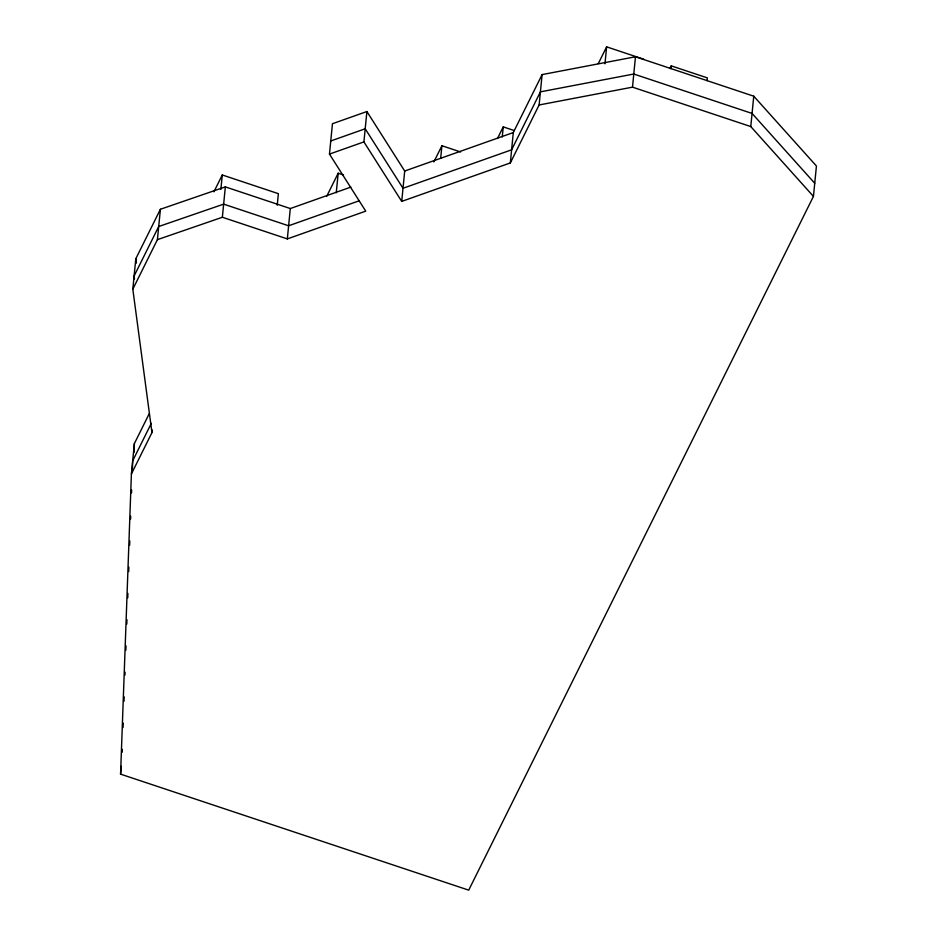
<?xml version="1.0" encoding="UTF-8"?>
<svg xmlns="http://www.w3.org/2000/svg" width="937" height="937" viewBox="0 0 937 937"><rect width="100%" height="100%" fill="white"/><g stroke="black" fill="none" stroke-linecap="round" stroke-linejoin="round"><path stroke-width="1.41" d="M131.403 473.946L151.958 432.578L132.82 289.158L157.416 239.649L222.362 217.255L287.331 238.912L365.735 211.141L329.473 154.09L332.459 123.719L366.894 111.526L363.907 141.897L401.727 201.396L510.325 162.944L513.3 132.562L542.101 74.597L635.473 56.77L753.758 96.195L816.432 166.013L813.445 196.395L468.711 890.15L120.568 774.138L131.403 473.946L134.378 443.576L149.159 413.838M122.173 752.27L122.278 749.354M123.063 727.499L123.227 723.118M124.012 701.263L124.176 696.894M124.961 675.038L125.066 672.122M125.851 650.266L126.015 645.886M126.8 624.03L126.952 619.662M127.748 597.806L127.9 593.426M128.697 571.57L128.849 567.201M129.634 545.346L129.798 540.965M130.583 519.11L130.688 516.193M131.531 492.885L131.637 489.969M132.269 472.482L132.691 460.817L151.314 423.325M134.061 452.313L134.378 443.576M132.82 289.158L135.795 258.776L160.403 209.267L225.337 186.885L290.306 208.541L350.836 187.107M157.416 239.649L160.403 209.267M151.958 432.578L152.216 429.954M120.568 774.138L121.341 766.255M220.863 189.461L222.28 174.973L278.371 193.666L277.235 205.262M222.362 217.255L225.337 186.885M287.331 238.912L290.306 208.541M336.266 192.788L338.175 173.216L343.551 175.008M401.727 201.396L404.702 171.026L366.894 111.526M440.671 158.341L441.913 145.739L460.641 151.981M502.255 136.943L503.239 126.882L514.343 130.583M510.325 162.944L539.126 104.967L542.101 74.597M604.962 63.821L606.626 46.85L643.824 59.254M539.126 104.967L632.498 87.153L635.473 56.77M670.974 68.624L671.243 65.859L707.341 77.888L707.072 80.652M813.445 196.395L750.771 126.565L753.758 96.195M213.917 191.816L222.28 174.973M326.626 196.465L338.175 173.216M433.866 161.937L441.913 145.739M497.453 138.512L503.239 126.882M598.298 63.599L606.626 46.85M669.943 68.483L671.243 65.859M330.761 140.972L365.196 128.779L403.015 188.278L511.614 149.815L540.415 91.849L633.787 74.023L752.06 113.436L814.733 183.265M329.473 154.09L363.907 141.897M404.702 171.026L513.3 132.562M358.766 200.94L288.619 225.782L223.65 204.137L158.704 226.52L134.108 276.028L134.495 278.921M632.498 87.153L750.771 126.565M135.795 258.776L136.38 263.121"/></g></svg>
